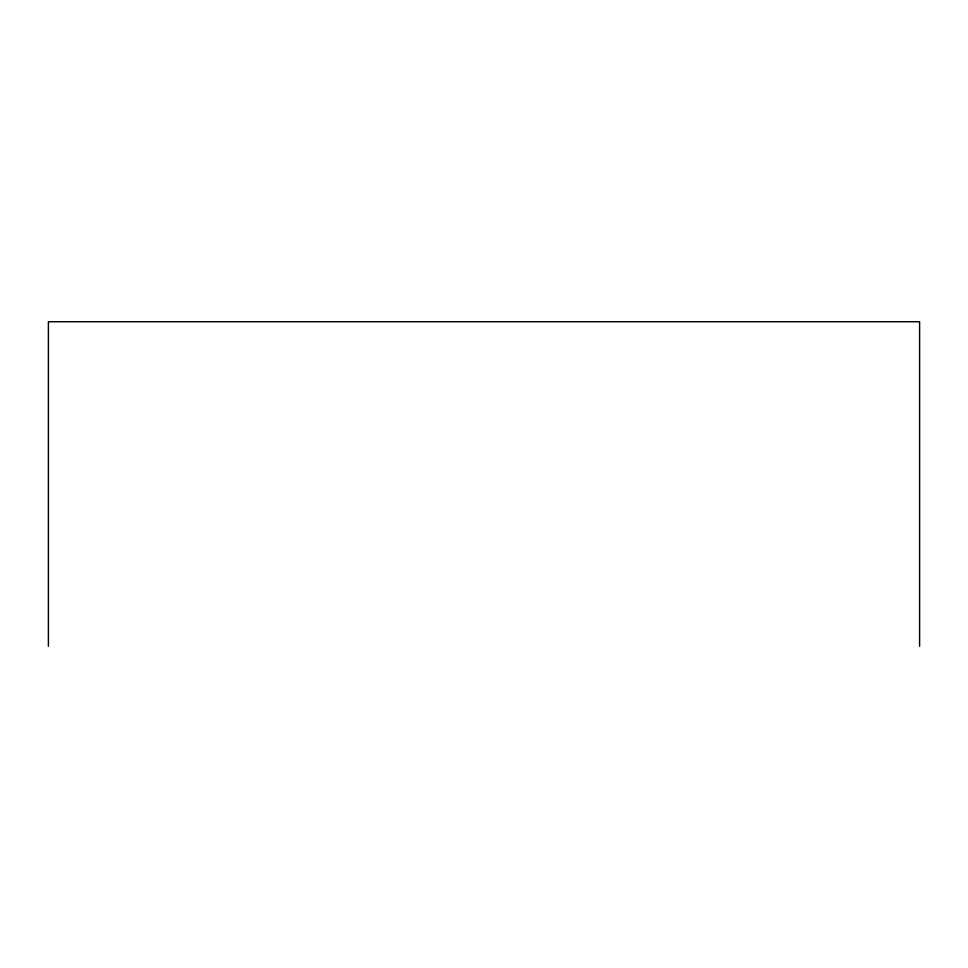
<?xml version="1.0" encoding="UTF-8"?>
<svg xmlns="http://www.w3.org/2000/svg" width="968" height="968" viewBox="0 0 968 968"><rect width="100%" height="100%" fill="white"/><g stroke="black" fill="none" stroke-linecap="round" stroke-linejoin="round"><path stroke-width="1.45" d="M919.6 646.261L919.6 321.739L48.4 321.739L48.4 646.261"/></g></svg>
